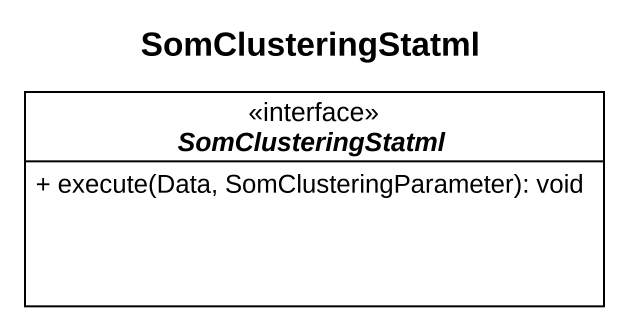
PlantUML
@startuml
title SomClusteringStatml
hide circle
hide empty members
skinparam classAttributeIconSize 0
interface SomClusteringStatml <<interface>> {
  + execute(Data, SomClusteringParameter): void
}
@enduml
